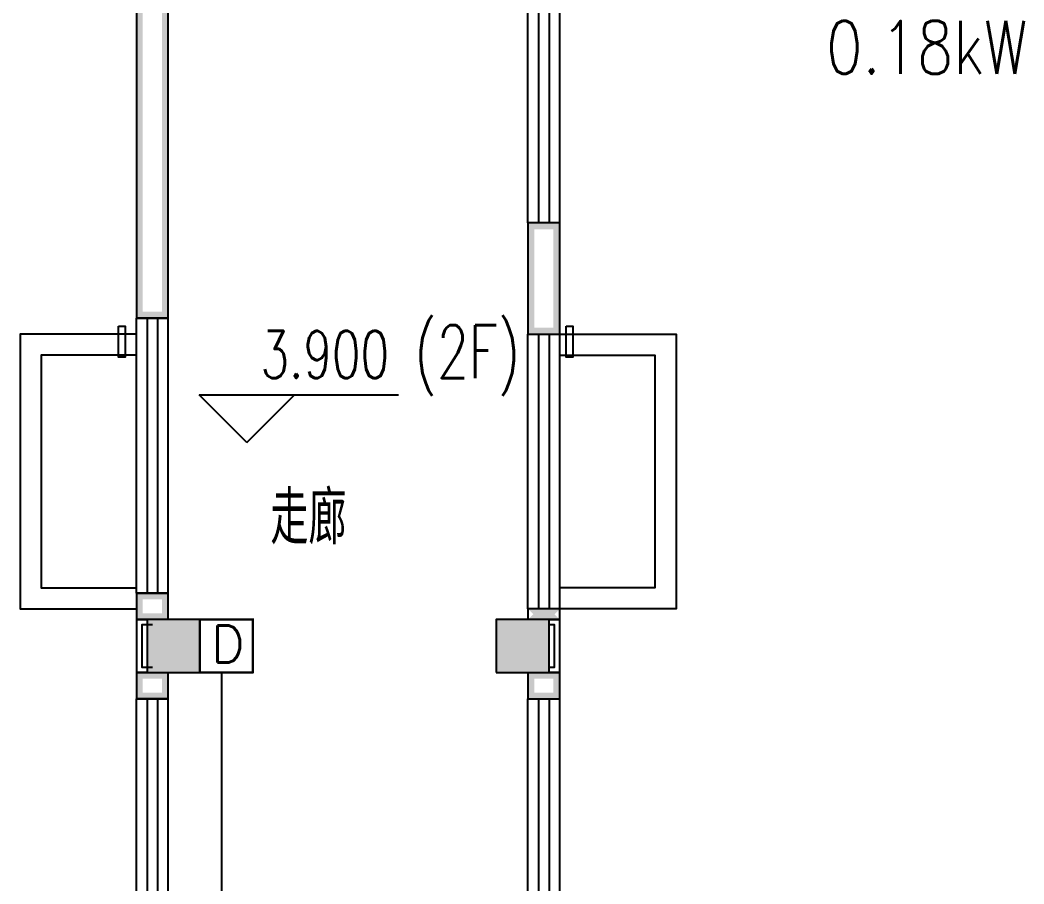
# Model space of a CAD drawing. Extents: x 101023 to 279373, y -114511 to 293844.
# Drawn here: x 226030 to 235516, y 122288 to 130457 of the extents above; entities that cross this region are included whole.
import ezdxf
from ezdxf.enums import TextEntityAlignment as Align

# ---------------------------------------------------------------- set-up
doc = ezdxf.new("R2010")
doc.units = 0
doc.header["$LTSCALE"] = 1000
doc.header["$MEASUREMENT"] = 0
for name, color, linetype in [('BZ', 7, 'Continuous'), ('COLUMN', 2, 'Continuous'), ('DIM_ELEV', 3, 'Continuous'), ('EQUIP-消防', 3, 'Continuous'), ('PUB_HATCH', 8, 'Continuous'), ('PUB_TEXT', 7, 'Continuous'), ('PUB_WALL', 2, 'Continuous'), ('STAIR', 2, 'Continuous'), ('WALL', 2, 'Continuous'), ('WINDOW', 2, 'Continuous'), ('WIRE-照明', 6, 'Continuous')]:
    doc.layers.add(name, color=color, linetype=linetype)
doc.styles.add('_TCH_DIM', font='simplex.shx', dxfattribs={"bigfont": 'gbcbig.shx'})
doc.styles.add('_TEL_DIM', font='simplex.shx', dxfattribs={"width": 0.8, "height": 3.5, "bigfont": 'gbcbig.shx'})
doc.styles.get("Standard").update_dxf_attribs({"font": 'simplex.shx', "width": 0.8, "bigfont": 'gbcbig.shx'})

# ---------------------------------------------------------------- blocks, each defined once
blk = doc.blocks.new('$WINLIB2D$00000001')
at = {"color": 0}
for points in [[(-0.5, 0.5), (-0.5, -0.5)], [(-0.5, 0.5), (0.5, 0.5)], [(0.5, -0.5), (0.5, 0.5)], [(0.5, 0.1667), (-0.5, 0.1667)], [(0.5, -0.1667), (-0.5, -0.1667)], [(-0.5, -0.5), (0.5, -0.5)]]:
    blk.add_lwpolyline(points, dxfattribs=at)
blk = doc.blocks.new('_FZH')
blk.add_lwpolyline([(-0.5, -0.5), (0.5, -0.5), (0.5, 0.5), (-0.5, 0.5)], close=True)
at = {"layer": 'PUB_HATCH'}
blk.add_solid([(-0.5, -0.5), (0.5, -0.5), (-0.5, 0.5), (0.5, 0.5)], dxfattribs=at)
blk = doc.blocks.new('A$C54854E18')
at = {"layer": 'PUB_WALL'}
for points in [[(110850, 84305.5), (110850, 80355.5), (110910, 80415.5), (110910, 84245.5)], [(111150, 80355.5), (111150, 84305.5), (111090, 84245.5), (111090, 80415.5)], [(114849.9, 81255.5), (114549.9, 81255.5), (114609.9, 81195.5), (114789.9, 81195.5)], [(114549.9, 81255.5), (114549.9, 80205.5), (114609.9, 80265.5), (114609.9, 81195.5)], [(114849.9, 80205.5), (114849.9, 81255.5), (114789.9, 81195.5), (114789.9, 80265.5)], [(110850, 80355.5), (111150, 80355.5), (111090, 80415.5), (110910, 80415.5)], [(114549.9, 80205.5), (114849.9, 80205.5), (114789.9, 80265.5), (114609.9, 80265.5)], [(111150, 77755.5), (110850, 77755.5), (110910, 77695.5), (111090, 77695.5)], [(110850, 77755.5), (110850, 77505.5), (110910, 77565.5), (110910, 77695.5)], [(111150, 77505.5), (111150, 77755.5), (111090, 77695.5), (111090, 77565.5)], [(114849.9, 77605.5), (114549.9, 77605.5), (114609.9, 77545.5), (114789.9, 77545.5)], [(110850, 77505.5), (111150, 77505.5), (111090, 77565.5), (110910, 77565.5)], [(114549.9, 77505.5), (114849.9, 77505.5), (114789.9, 77565.5), (114609.9, 77565.5)], [(111449.9, 77505.5), (110949.9, 77505.5), (111009.9, 77445.5), (111389.9, 77445.5)], [(110949.9, 77505.5), (110949.9, 77005.5), (111009.9, 77065.5), (111009.9, 77445.5)], [(111449.9, 77005.5), (111449.9, 77505.5), (111389.9, 77445.5), (111389.9, 77065.5)], [(114749.9, 77505.5), (114250.1, 77505.5), (114310.1, 77445.5), (114689.9, 77445.5)], [(114250.1, 77505.5), (114250.1, 77005.5), (114310.1, 77065.5), (114310.1, 77445.5)], [(114749.9, 77005.5), (114749.9, 77505.5), (114689.9, 77445.5), (114689.9, 77065.5)], [(110949.9, 77005.5), (111449.9, 77005.5), (111389.9, 77065.5), (111009.9, 77065.5)], [(114250.1, 77005.5), (114749.9, 77005.5), (114689.9, 77065.5), (114310.1, 77065.5)], [(110850, 77005.5), (110850, 76755.5), (110910, 76815.5), (110910, 76945.5)], [(111150, 77005.5), (110850, 77005.5), (110910, 76945.5), (111090, 76945.5)], [(111150, 76755.5), (111150, 77005.5), (111090, 76945.5), (111090, 76815.5)], [(114549.9, 77005.5), (114549.9, 76755.5), (114609.9, 76815.5), (114609.9, 76945.5)], [(114849.9, 77005.5), (114549.9, 77005.5), (114609.9, 76945.5), (114789.9, 76945.5)], [(114849.9, 76755.5), (114849.9, 77005.5), (114789.9, 76945.5), (114789.9, 76815.5)], [(110850, 76755.5), (111150, 76755.5), (111090, 76815.5), (110910, 76815.5)], [(114549.9, 76755.5), (114849.9, 76755.5), (114789.9, 76815.5), (114609.9, 76815.5)]]:
    blk.add_hatch(color=256, dxfattribs=at).paths.add_polyline_path(points)
for points in [[(110680.3, 80280), (110742.8, 80280), (110742.8, 79986.5), (110680.3, 79986.5)], [(114909.8, 80280), (114972.3, 80280), (114972.3, 79986.5), (114909.8, 79986.5)]]:
    blk.add_lwpolyline(points, close=True)
for points in [[(110849.9, 80205.5), (109749.9, 80205.5), (109749.9, 77605.5), (110849.9, 77605.5)], [(114849.9, 80205.5), (115949.9, 80205.5), (115949.9, 77605.5), (114849.9, 77605.5)], [(110849.9, 80005.5), (109949.9, 80005.5), (109949.9, 77805.5), (110849.9, 77805.5)], [(114849.9, 80005.5), (115749.9, 80005.5), (115749.9, 77805.5), (114849.9, 77805.5)], [(110949.9, 77505.5), (110850, 77505.5), (110850, 77005.5), (110949.9, 77005.5)], [(110949.9, 77455.5), (110900, 77455.5), (110900, 77055.5), (110949.9, 77055.5)], [(110999.9, 77455.5), (110950, 77455.5), (110950, 77055.5), (110999.9, 77055.5)], [(114749.9, 77005.5), (114849.9, 77005.5), (114849.9, 77505.5), (114749.9, 77505.5)], [(114749.9, 77055.5), (114799.9, 77055.5), (114799.9, 77455.5), (114749.9, 77455.5)]]:
    blk.add_lwpolyline(points)
at = {"layer": 'DIM_ELEV'}
for p, q in [((111893.9, 79180.9), (111443.9, 79630.9)), ((111443.9, 79630.9), (113327.4, 79630.9)), ((111893.9, 79180.9), (112343.9, 79630.9))]:
    blk.add_line(p, q, dxfattribs=at)
at = {"layer": 'WALL'}
for p, q in [((110850, 84305.5), (110850, 80355.5)), ((111150, 80355.5), (111150, 84305.5)), ((114849.9, 81255.5), (114549.9, 81255.5)), ((114549.9, 81255.5), (114549.9, 80205.5)), ((114849.9, 80205.5), (114849.9, 81255.5)), ((110850, 80355.5), (111150, 80355.5)), ((114549.9, 80205.5), (114849.9, 80205.5)), ((111150, 77755.5), (110850, 77755.5)), ((110850, 77755.5), (110850, 77505.5)), ((111150, 77505.5), (111150, 77755.5)), ((114849.9, 77605.5), (114549.9, 77605.5)), ((114549.9, 77605.5), (114549.9, 77505.5)), ((114849.9, 77505.5), (114849.9, 77605.5)), ((110850, 77505.5), (110949.9, 77505.5)), ((114749.9, 77505.5), (114849.9, 77505.5)), ((110850, 77005.5), (110850, 76755.5)), ((110949.9, 77005.5), (110850, 77005.5)), ((111150, 76755.5), (111150, 77005.5)), ((114549.9, 77005.5), (114549.9, 76755.5)), ((114849.9, 77005.5), (114749.9, 77005.5)), ((114849.9, 76755.5), (114849.9, 77005.5)), ((110850, 76755.5), (111150, 76755.5)), ((114549.9, 76755.5), (114849.9, 76755.5))]:
    blk.add_line(p, q, dxfattribs=at)
at = {"layer": 'COLUMN', "xscale": 499.9992799042957, "yscale": 500.0000000098953, "zscale": 500.0000000098953}
blk.add_blockref('_FZH', (111199.9, 77255.5), dxfattribs=at)
at = {"layer": 'COLUMN', "xscale": 499.8144538606284, "yscale": 500.0000002729939, "zscale": 500.0000002729939, "rotation": 359.9999999994929}
blk.add_blockref('_FZH', (114500, 77255.5), dxfattribs=at)
at = {"layer": 'WINDOW', "zscale": 2600}
for p, xscale, yscale, rotation in [((114699.9, 82555.5), -2600, 300, 270), ((111000, 79055.5), 2600, 300, 90), ((114699.9, 78905.5), -2600, 300, 270), ((111000, 75455.5), 2600, 300, 90), ((114699.9, 75455.5), -2600, 300.0000000000001, 270)]:
    blk.add_blockref('$WINLIB2D$00000001', p, dxfattribs=dict(at, xscale=xscale, yscale=yscale, rotation=rotation))
at = {"layer": 'DIM_ELEV', "color": 7, "style": '_TCH_DIM', "width": 0.705882}
blk.add_text('3.900', height=446.25, dxfattribs=at).set_placement((112022.4, 79788.4))
at = {"layer": 'PUB_TEXT', "style": '_TCH_DIM', "width": 0.705882}
blk.add_text('(2F)', height=500, dxfattribs=at).set_placement((113477.4, 79788.4))
at = {"layer": 'PUB_TEXT'}
blk.add_text('走廊', height=500, dxfattribs=at).set_placement((112115.4, 78218.3))
blk = doc.blocks.new('$equip$00002755')
for p, q in [((0.5, 0.5), (-0.5, 0.5)), ((-0.5, 0.5), (-0.5, -0.5)), ((0.5, -0.5), (0.5, 0.5)), ((-0.5, -0.5), (0.5, -0.5))]:
    blk.add_line(p, q)
at = {"const_width": 0.04}
blk.add_lwpolyline([(-0.5, 0.5), (0.5, 0.5), (0.5, -0.5), (-0.5, -0.5), (-0.5, 0.5), (0.5, 0.5)], dxfattribs=at)
for p in [(0, 0.5), (-0.5, 0), (0.5, 0), (-0.027, -0.5)]:
    blk.add_point(p)
at = {"color": 7}
blk.add_attdef('$TEXT$', text='', height=0.4, dxfattribs=at).set_placement((0.026, -0.008), align=Align.MIDDLE_CENTER)
at = {"color": 7, "flags": 1}
for tag, height, p in [('A', 0.00002, (0, 0)), ('B', 0.4, (0.755, -0.254))]:
    blk.add_attdef(tag, text='', height=height, dxfattribs=at).set_placement(p, align=Align.MIDDLE_CENTER)

msp = doc.modelspace()

# ---------------------------------------------------------------- linework, layer by layer
at = {"layer": 'WIRE-照明'}
msp.add_line((227936.3, 116314.1), (227936.3, 124288.2), dxfattribs=at)

# ---------------------------------------------------------------- block references
at = {"layer": 'EQUIP-消防', "ltscale": 5}
ref = msp.add_blockref('$equip$00002755', (227979.5, 124538.2), dxfattribs=dict(at, xscale=500, yscale=500, zscale=500))
ref.add_attrib('$TEXT$', 'D', dxfattribs={"layer": '0', "color": 7, "height": 350}).set_placement((227992.4, 124557), align=Align.MIDDLE_CENTER)
at = {"layer": 'STAIR'}
msp.add_blockref('A$C54854E18', (116279.6, 47282.7), dxfattribs=at)

# ---------------------------------------------------------------- texts
at = {"layer": 'BZ', "style": '_TEL_DIM', "width": 0.8}
msp.add_text('0.18kW', height=500, dxfattribs=at).set_placement((233647.9, 129948.9))

doc.saveas('drawing.dxf')
